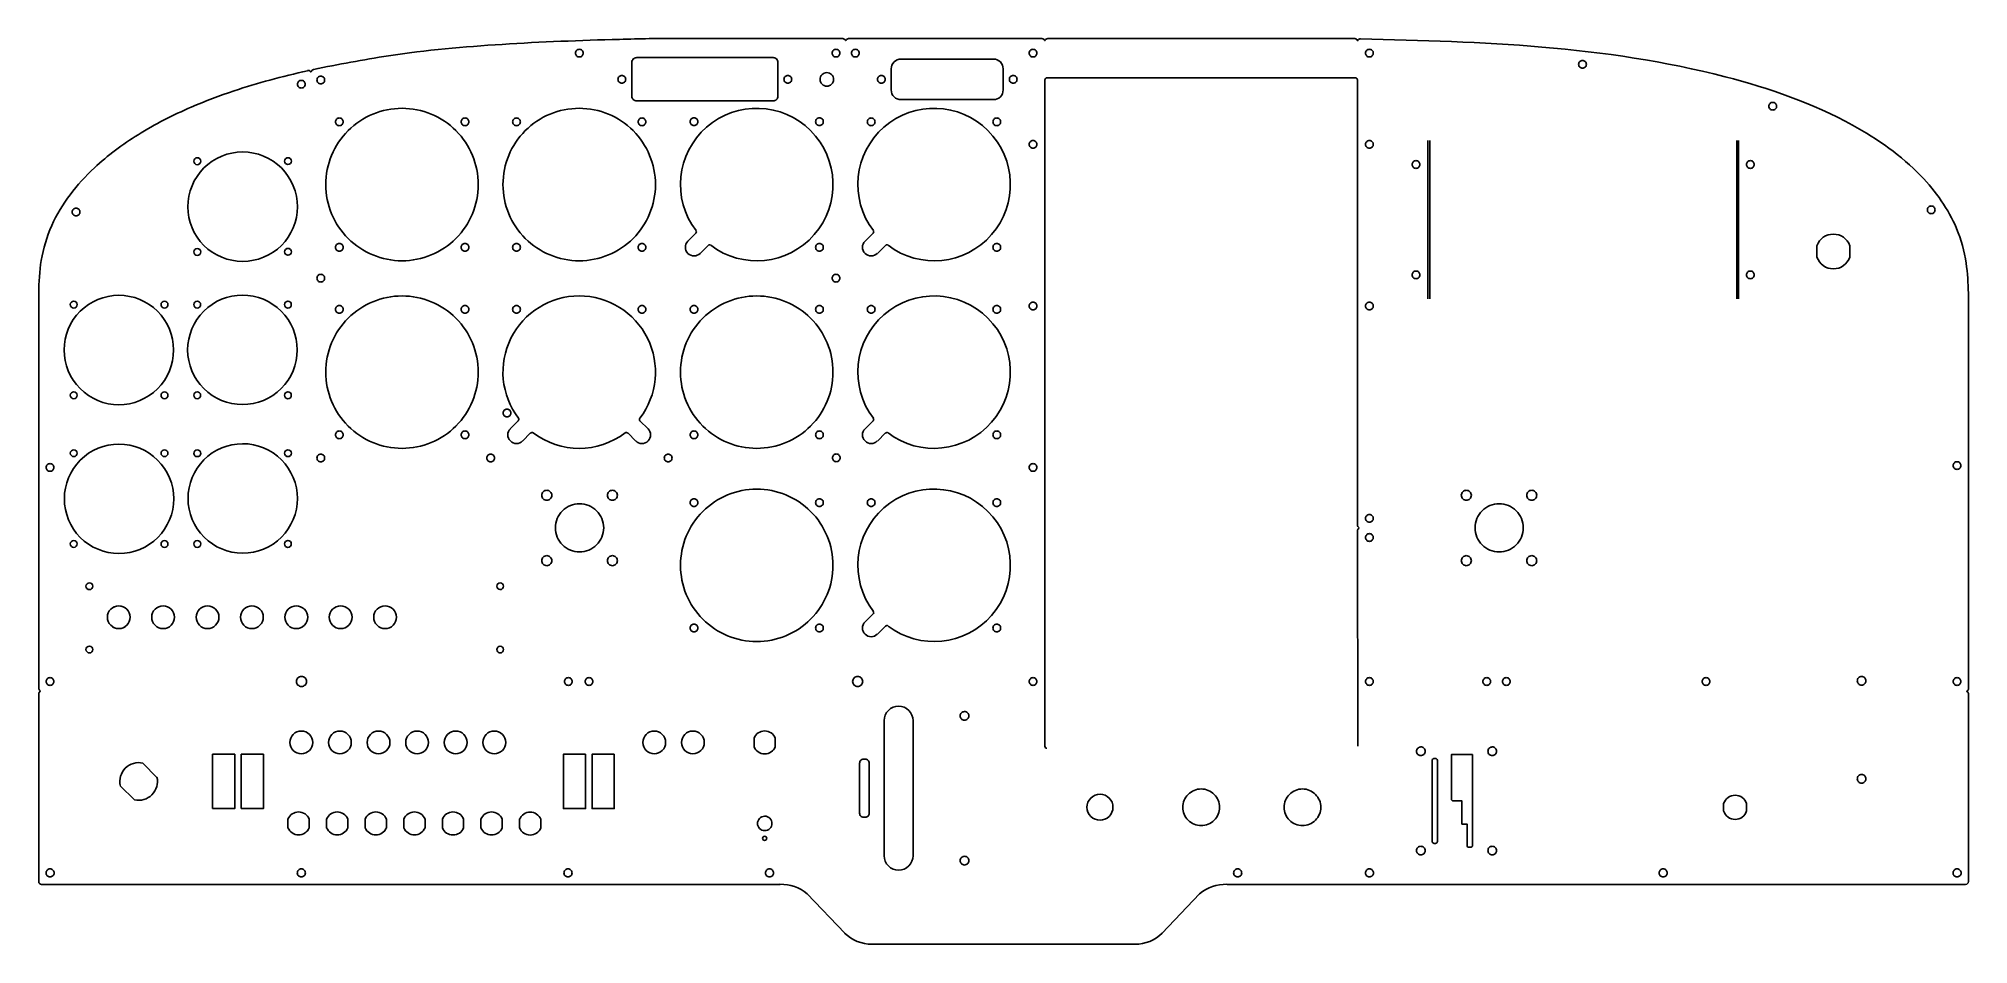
# Model space of a CAD drawing. Header units: millimetres. Extents: x 14906 to 15906, y 8363 to 8832.
import ezdxf

# ---------------------------------------------------------------- set-up
doc = ezdxf.new("R2010")
doc.units = ezdxf.units.MM
doc.layers.get('0').update_dxf_attribs({"linetype": 'CONTINUOUS'})

msp = doc.modelspace()

# ---------------------------------------------------------------- linework, layer by layer
for p, q in [((15222.9, 8832.3), (15323.2, 8832.3)), ((15326.2, 8832.3), (15426.4, 8832.3)), ((15429.4, 8832.3), (15588.5, 8832.3)), ((15348.3, 8816.7), (15348.3, 8805.7)), ((15406.3, 8805.7), (15406.3, 8816.7)), ((15427.9, 8465.6), (15427.9, 8811)), ((15428.9, 8812), (15588.9, 8812)), ((15589.9, 8811), (15589.9, 8580.3)), ((15353.3, 8800.7), (15401.3, 8800.7)), ((15626.4, 8779.5), (15626.4, 8697.5)), ((15627.4, 8779.5), (15627.4, 8697.5)), ((15786.4, 8779.5), (15786.4, 8697.5)), ((15787.4, 8779.5), (15787.4, 8697.5)), ((15242.9, 8727.4), (15247, 8731.5)), ((15334.8, 8727.4), (15338.9, 8731.5)), ((15249.3, 8721), (15253.4, 8725.2)), ((15341.1, 8721), (15345.3, 8725.2)), ((14906.5, 8495.7), (14906.5, 8700.4)), ((15906.5, 8700.4), (15906.5, 8495.6)), ((15150.9, 8630.2), (15155, 8634.3)), ((15222.3, 8630.2), (15218.1, 8634.3)), ((15334.8, 8630.2), (15338.9, 8634.3)), ((15157.3, 8623.8), (15161.4, 8628)), ((15215.9, 8623.8), (15211.8, 8628)), ((15341.1, 8623.8), (15345.3, 8628)), ((15589.9, 8577.3), (15590, 8465.6)), ((15334.8, 8530.1), (15338.9, 8534.2)), ((15341.1, 8523.7), (15345.3, 8527.9)), ((14906.5, 8395.5), (14906.5, 8492.6)), ((15906.5, 8492.6), (15906.5, 8395.5)), ((15344.6, 8478.9), (15344.6, 8408.9)), ((15359.6, 8408.9), (15359.6, 8478.9)), ((14967.8, 8449.5), (14960.5, 8456.9)), ((15628.6, 8458.3), (15628.6, 8416.3)), ((15630.3, 8459.3), (15629.6, 8459.3)), ((15631.3, 8416.3), (15631.3, 8458.3)), ((14948.8, 8445.2), (14956.2, 8437.9)), ((15779.6, 8435.9), (15779.6, 8432.2)), ((15791.5, 8432.2), (15791.5, 8435.9)), ((15630.3, 8415.3), (15629.6, 8415.3)), ((15290.7, 8394), (14908, 8394)), ((15905, 8394), (15522.3, 8394)), ((15324.2, 8368.8), (15304.8, 8389.2)), ((15508.1, 8389.2), (15488.7, 8368.8)), ((15474.6, 8363), (15338.3, 8363))]:
    msp.add_line(p, q)
for points in [[(15186.7, 8826.8, -0.414214), (15188.7, 8824.8, -0.414214), (15186.7, 8822.8, -0.414214), (15184.7, 8824.8, -0.414214)], [(15213.9, 8820, -0.414214), (15216.4, 8822.5), (15287.1, 8822.5, -0.414214), (15289.6, 8820), (15289.6, 8802.5, -0.414214), (15287.1, 8800), (15216.4, 8800, -0.414214), (15213.9, 8802.5)], [(15319.7, 8822.8, -0.414214), (15317.7, 8824.8, -0.414214), (15319.7, 8826.8, -0.414214), (15321.7, 8824.8, -0.414214)], [(15329.7, 8826.8, -0.414214), (15331.7, 8824.8, -0.414214), (15329.7, 8822.8, -0.414214), (15327.7, 8824.8, -0.414214)], [(15353.3, 8800.7, -0.414214), (15348.3, 8805.7), (15348.3, 8816.7, -0.414214), (15353.3, 8821.7), (15401.3, 8821.7, -0.414214), (15406.3, 8816.7), (15406.3, 8805.7, -0.414214), (15401.3, 8800.7)], [(15419.8, 8824.8, -0.414214), (15421.8, 8826.8, -0.414214), (15423.8, 8824.8, -0.414214), (15421.8, 8822.8, -0.414214)], [(15596.1, 8822.8, -0.414214), (15594.1, 8824.8, -0.414214), (15596.1, 8826.8, -0.414214), (15598.1, 8824.8, -0.414214)], [(15704.5, 8819, -0.414214), (15706.5, 8821, -0.414214), (15708.5, 8819, -0.414214), (15706.5, 8817, -0.414214)], [(15042.6, 8810.7, -0.414214), (15044.6, 8808.7, -0.414214), (15042.6, 8806.7, -0.414214), (15040.6, 8808.7, -0.414214)], [(15042.6, 8806.7, -0.414214), (15040.6, 8808.7, -0.414214), (15042.6, 8810.7, -0.414214), (15044.6, 8808.7, -0.414214)], [(15054.7, 8810.9, -0.414214), (15052.7, 8808.9, -0.414214), (15050.7, 8810.9, -0.414214), (15052.7, 8812.9, -0.414214)], [(15208.7, 8809.2, -0.414214), (15206.7, 8811.2, -0.414214), (15208.7, 8813.2, -0.414214), (15210.7, 8811.2, -0.414214)], [(15292.7, 8811.2, -0.414214), (15294.7, 8813.2, -0.414214), (15296.7, 8811.2, -0.414214), (15294.7, 8809.2, -0.414214)], [(15311.4, 8811.2, -0.414214), (15314.9, 8814.7, -0.414214), (15318.4, 8811.2, -0.414214), (15314.9, 8807.7, -0.414214)], [(15345.2, 8811.2, -0.414214), (15343.2, 8809.2, -0.414214), (15341.2, 8811.2, -0.414214), (15343.2, 8813.2, -0.414214)], [(15411.5, 8809.2, -0.414214), (15409.5, 8811.2, -0.414214), (15411.5, 8813.2, -0.414214), (15413.5, 8811.2, -0.414214)], [(15134.3, 8756.7, -0.414214), (15094.8, 8717.2, -0.414214), (15055.3, 8756.7, -0.414214), (15094.8, 8796.2, -0.414214)], [(15062.3, 8787.2, -0.414214), (15060.3, 8789.2, -0.414214), (15062.3, 8791.2, -0.414214), (15064.3, 8789.2, -0.414214)], [(15125.4, 8789.2, -0.414214), (15127.4, 8791.2, -0.414214), (15129.4, 8789.2, -0.414214), (15127.4, 8787.2, -0.414214)], [(15226.1, 8756.7, -0.414214), (15186.6, 8717.2, -0.414214), (15147.1, 8756.7, -0.414214), (15186.6, 8796.2, -0.414214)], [(15154.1, 8791.2, -0.414214), (15156.1, 8789.2, -0.414214), (15154.1, 8787.2, -0.414214), (15152.1, 8789.2, -0.414214)], [(15217.1, 8789.2, -0.414214), (15219.1, 8791.2, -0.414214), (15221.1, 8789.2, -0.414214), (15219.1, 8787.2, -0.414214)], [(15244.1, 8789.3, -0.414214), (15246.1, 8791.3, -0.414214), (15248.1, 8789.3, -0.414214), (15246.1, 8787.3, -0.414214)], [(15313.1, 8789.3, -0.414214), (15311.1, 8787.3, -0.414214), (15309.1, 8789.3, -0.414214), (15311.1, 8791.3, -0.414214)], [(15337.9, 8787.2, -0.414214), (15335.9, 8789.2, -0.414214), (15337.9, 8791.2, -0.414214), (15339.9, 8789.2, -0.414214)], [(15405, 8789.2, -0.414214), (15403, 8787.2, -0.414214), (15401, 8789.2, -0.414214), (15403, 8791.2, -0.414214)], [(15805.1, 8799.3, -0.414214), (15807.1, 8797.3, -0.414214), (15805.1, 8795.3, -0.414214), (15803.1, 8797.3, -0.414214)], [(15012.2, 8773.6, -0.414214), (15040.6, 8745.2, -0.414214), (15012.2, 8716.9, -0.414214), (14983.8, 8745.2, -0.414214)], [(14990.5, 8768.8, -0.414214), (14988.7, 8767, -0.414214), (14986.9, 8768.8, -0.414214), (14988.7, 8770.6, -0.414214)], [(15035.7, 8767.1, -0.414214), (15033.9, 8768.8, -0.414214), (15035.7, 8770.6, -0.414214), (15037.5, 8768.8, -0.414214)], [(15421.8, 8775.5, -0.414214), (15419.8, 8777.5, -0.414214), (15421.8, 8779.5, -0.414214), (15423.8, 8777.5, -0.414214)], [(15594.1, 8777.5, -0.414214), (15596.1, 8779.5, -0.414214), (15598.1, 8777.5, -0.414214), (15596.1, 8775.5, -0.414214)], [(15620.2, 8765.1, -0.414214), (15618.2, 8767.1, -0.414214), (15620.2, 8769.1, -0.414214), (15622.2, 8767.1, -0.414214)], [(15793.5, 8765.1, -0.414214), (15791.5, 8767.1, -0.414214), (15793.5, 8769.1, -0.414214), (15795.5, 8767.1, -0.414214)], [(14925.9, 8744.5, -0.414214), (14927.9, 8742.5, -0.414214), (14925.9, 8740.5, -0.414214), (14923.9, 8742.5, -0.414214)], [(15885.2, 8743.6, -0.414214), (15887.2, 8745.6, -0.414214), (15889.2, 8743.6, -0.414214), (15887.2, 8741.6, -0.414214)], [(15845, 8719.1, -0.319198), (15836.5, 8713, -0.319198), (15828, 8719.1), (15828, 8725, -0.319198), (15836.5, 8731, -0.319198), (15845, 8725)], [(14988.7, 8723.6, -0.414214), (14990.5, 8721.8, -0.414214), (14988.7, 8720, -0.414214), (14986.9, 8721.8, -0.414214)], [(15033.9, 8721.9, -0.414214), (15035.7, 8723.6, -0.414214), (15037.5, 8721.9, -0.414214), (15035.7, 8720.1, -0.414214)], [(15062.3, 8726.2, -0.414214), (15064.3, 8724.2, -0.414214), (15062.3, 8722.2, -0.414214), (15060.3, 8724.2, -0.414214)], [(15125.4, 8724.2, -0.414214), (15127.4, 8726.2, -0.414214), (15129.4, 8724.2, -0.414214), (15127.4, 8722.2, -0.414214)], [(15152.1, 8724.2, -0.414214), (15154.1, 8726.2, -0.414214), (15156.1, 8724.2, -0.414214), (15154.1, 8722.2, -0.414214)], [(15221.1, 8724.2, -0.414214), (15219.1, 8722.2, -0.414214), (15217.1, 8724.2, -0.414214), (15219.1, 8726.2, -0.414214)], [(15313.1, 8724.2, -0.414214), (15311.1, 8722.2, -0.414214), (15309.1, 8724.2, -0.414214), (15311.1, 8726.2, -0.414214)], [(15405, 8724.2, -0.414214), (15403, 8722.2, -0.414214), (15401, 8724.2, -0.414214), (15403, 8726.2, -0.414214)], [(15050.7, 8708.2, -0.414214), (15052.7, 8710.2, -0.414214), (15054.7, 8708.2, -0.414214), (15052.7, 8706.2, -0.414214)], [(15319.7, 8706.2, -0.414214), (15317.7, 8708.2, -0.414214), (15319.7, 8710.2, -0.414214), (15321.7, 8708.2, -0.414214)], [(15620.2, 8707.9, -0.414214), (15618.2, 8709.9, -0.414214), (15620.2, 8711.9, -0.414214), (15622.2, 8709.9, -0.414214)], [(15793.5, 8707.9, -0.414214), (15791.5, 8709.9, -0.414214), (15793.5, 8711.9, -0.414214), (15795.5, 8709.9, -0.414214)], [(14919.7, 8671, -0.414214), (14948, 8699.3, -0.414214), (14976.4, 8671, -0.414214), (14948, 8642.6, -0.414214)], [(14922.9, 8694.5, -0.414214), (14924.7, 8696.3, -0.414214), (14926.5, 8694.5, -0.414214), (14924.7, 8692.7, -0.414214)], [(14971.7, 8696.3, -0.414214), (14973.5, 8694.5, -0.414214), (14971.7, 8692.7, -0.414214), (14969.9, 8694.5, -0.414214)], [(15012.1, 8699.4, -0.414214), (15040.5, 8671, -0.414214), (15012.1, 8642.7, -0.414214), (14983.7, 8671, -0.414214)], [(14988.7, 8692.7, -0.414214), (14986.9, 8694.5, -0.414214), (14988.7, 8696.3, -0.414214), (14990.4, 8694.5, -0.414214)], [(15035.7, 8692.7, -0.414214), (15033.9, 8694.5, -0.414214), (15035.7, 8696.3, -0.414214), (15037.4, 8694.5, -0.414214)], [(15055.3, 8659.5, -0.414214), (15094.8, 8699, -0.414214), (15134.3, 8659.5, -0.414214), (15094.8, 8620, -0.414214)], [(15064.3, 8692, -0.414214), (15062.3, 8690, -0.414214), (15060.3, 8692, -0.414214), (15062.3, 8694, -0.414214)], [(15127.4, 8694, -0.414214), (15129.4, 8692, -0.414214), (15127.4, 8690, -0.414214), (15125.4, 8692, -0.414214)], [(15154.1, 8694, -0.414214), (15156.1, 8692, -0.414214), (15154.1, 8690, -0.414214), (15152.1, 8692, -0.414214)], [(15217.1, 8692, -0.414214), (15219.1, 8694, -0.414214), (15221.1, 8692, -0.414214), (15219.1, 8690, -0.414214)], [(15239.1, 8659.5, -0.414214), (15278.6, 8699, -0.414214), (15318.1, 8659.5, -0.414214), (15278.6, 8620, -0.414214)], [(15246.1, 8694, -0.414214), (15248.1, 8692, -0.414214), (15246.1, 8690, -0.414214), (15244.1, 8692, -0.414214)], [(15313.1, 8692, -0.414214), (15311.1, 8690, -0.414214), (15309.1, 8692, -0.414214), (15311.1, 8694, -0.414214)], [(15339.9, 8692, -0.414214), (15337.9, 8690, -0.414214), (15335.9, 8692, -0.414214), (15337.9, 8694, -0.414214)], [(15403, 8694, -0.414214), (15405, 8692, -0.414214), (15403, 8690, -0.414214), (15401, 8692, -0.414214)], [(15423.8, 8693.8, -0.414214), (15421.8, 8691.8, -0.414214), (15419.8, 8693.8, -0.414214), (15421.8, 8695.8, -0.414214)], [(15596.1, 8695.8, -0.414214), (15598.1, 8693.8, -0.414214), (15596.1, 8691.8, -0.414214), (15594.1, 8693.8, -0.414214)], [(14924.7, 8645.7, -0.414214), (14922.9, 8647.5, -0.414214), (14924.7, 8649.3, -0.414214), (14926.5, 8647.5, -0.414214)], [(14971.7, 8649.3, -0.414214), (14973.5, 8647.5, -0.414214), (14971.7, 8645.7, -0.414214), (14969.9, 8647.5, -0.414214)], [(14988.7, 8645.7, -0.414214), (14986.9, 8647.5, -0.414214), (14988.7, 8649.3, -0.414214), (14990.4, 8647.5, -0.414214)], [(15033.9, 8647.5, -0.414214), (15035.7, 8649.3, -0.414214), (15037.4, 8647.5, -0.414214), (15035.7, 8645.7, -0.414214)], [(15149.2, 8640.3, -0.414214), (15151.2, 8638.3, -0.414214), (15149.2, 8636.3, -0.414214), (15147.2, 8638.3, -0.414214)], [(14948.1, 8622.2, -0.414214), (14976.5, 8593.9, -0.414214), (14948.1, 8565.5, -0.414214), (14919.8, 8593.9, -0.414214)], [(15012.2, 8622.4, -0.414214), (15040.6, 8594, -0.414214), (15012.2, 8565.7, -0.414214), (14983.9, 8594, -0.414214)], [(15064.3, 8627, -0.414214), (15062.3, 8625, -0.414214), (15060.3, 8627, -0.414214), (15062.3, 8629, -0.414214)], [(15129.4, 8627, -0.414214), (15127.4, 8625, -0.414214), (15125.4, 8627, -0.414214), (15127.4, 8629, -0.414214)], [(15248.1, 8627, -0.414214), (15246.1, 8625, -0.414214), (15244.1, 8627, -0.414214), (15246.1, 8629, -0.414214)], [(15311.1, 8625, -0.414214), (15309.1, 8627, -0.414214), (15311.1, 8629, -0.414214), (15313.1, 8627, -0.414214)], [(15403, 8629, -0.414214), (15405, 8627, -0.414214), (15403, 8625, -0.414214), (15401, 8627, -0.414214)], [(14912.4, 8608.1, -0.414214), (14910.4, 8610.1, -0.414214), (14912.4, 8612.1, -0.414214), (14914.4, 8610.1, -0.414214)], [(14924.7, 8619.2, -0.414214), (14926.5, 8617.5, -0.414214), (14924.7, 8615.7, -0.414214), (14922.9, 8617.5, -0.414214)], [(14971.7, 8615.7, -0.414214), (14969.9, 8617.5, -0.414214), (14971.7, 8619.2, -0.414214), (14973.5, 8617.5, -0.414214)], [(14986.9, 8617.4, -0.414214), (14988.7, 8619.2, -0.414214), (14990.5, 8617.4, -0.414214), (14988.7, 8615.7, -0.414214)], [(15035.7, 8619.2, -0.414214), (15037.5, 8617.5, -0.414214), (15035.7, 8615.7, -0.414214), (15033.9, 8617.5, -0.414214)], [(15050.7, 8615, -0.414214), (15052.7, 8617, -0.414214), (15054.7, 8615, -0.414214), (15052.7, 8613, -0.414214)], [(15142.7, 8615, -0.414214), (15140.7, 8613, -0.414214), (15138.7, 8615, -0.414214), (15140.7, 8617, -0.414214)], [(15232.7, 8613, -0.414214), (15230.7, 8615, -0.414214), (15232.7, 8617, -0.414214), (15234.7, 8615, -0.414214)], [(15319.8, 8617.1, -0.414214), (15321.8, 8615.1, -0.414214), (15319.8, 8613.1, -0.414214), (15317.8, 8615.1, -0.414214)], [(15419.8, 8610.1, -0.414214), (15421.8, 8612.1, -0.414214), (15423.8, 8610.1, -0.414214), (15421.8, 8608.1, -0.414214)], [(15902.6, 8611.1, -0.414214), (15900.6, 8609.1, -0.414214), (15898.6, 8611.1, -0.414214), (15900.6, 8613.1, -0.414214)], [(15172.4, 8595.7, -0.414214), (15169.8, 8593.1, -0.414214), (15167.2, 8595.7, -0.414214), (15169.8, 8598.3, -0.414214)], [(15199.3, 8578.8, -0.414214), (15186.8, 8566.3, -0.414214), (15174.3, 8578.8, -0.414214), (15186.8, 8591.3, -0.414214)], [(15203.8, 8593.1, -0.414214), (15201.2, 8595.7, -0.414214), (15203.8, 8598.3, -0.414214), (15206.4, 8595.7, -0.414214)], [(15278.6, 8519.9, -0.414214), (15239.1, 8559.4, -0.414214), (15278.6, 8598.9, -0.414214), (15318.1, 8559.4, -0.414214)], [(15248.1, 8591.9, -0.414214), (15246.1, 8589.9, -0.414214), (15244.1, 8591.9, -0.414214), (15246.1, 8593.9, -0.414214)], [(15311.1, 8593.9, -0.414214), (15313.1, 8591.9, -0.414214), (15311.1, 8589.9, -0.414214), (15309.1, 8591.9, -0.414214)], [(15337.9, 8593.9, -0.414214), (15339.9, 8591.9, -0.414214), (15337.9, 8589.9, -0.414214), (15335.9, 8591.9, -0.414214)], [(15401, 8591.9, -0.414214), (15403, 8593.9, -0.414214), (15405, 8591.9, -0.414214), (15403, 8589.9, -0.414214)], [(15646.3, 8598.3, -0.414214), (15648.9, 8595.7, -0.414214), (15646.3, 8593.1, -0.414214), (15643.7, 8595.7, -0.414214)], [(15650.8, 8578.8, -0.414214), (15663.3, 8591.3, -0.414214), (15675.8, 8578.8, -0.414214), (15663.3, 8566.3, -0.414214)], [(15677.6, 8595.7, -0.414214), (15680.2, 8598.3, -0.414214), (15682.8, 8595.7, -0.414214), (15680.2, 8593.1, -0.414214)], [(15598.1, 8583.7, -0.414214), (15596.1, 8581.7, -0.414214), (15594.1, 8583.7, -0.414214), (15596.1, 8585.7, -0.414214)], [(14924.7, 8572.2, -0.414214), (14926.4, 8570.5, -0.414214), (14924.7, 8568.7, -0.414214), (14922.9, 8570.5, -0.414214)], [(14969.9, 8570.4, -0.414214), (14971.7, 8572.2, -0.414214), (14973.5, 8570.4, -0.414214), (14971.7, 8568.7, -0.414214)], [(14990.5, 8570.5, -0.414214), (14988.7, 8568.7, -0.414214), (14986.9, 8570.5, -0.414214), (14988.7, 8572.2, -0.414214)], [(15033.9, 8570.5, -0.414214), (15035.7, 8572.3, -0.414214), (15037.4, 8570.5, -0.414214), (15035.7, 8568.7, -0.414214)], [(15596.1, 8575.8, -0.414214), (15598.1, 8573.8, -0.414214), (15596.1, 8571.8, -0.414214), (15594.1, 8573.8, -0.414214)], [(15169.8, 8559.2, -0.414214), (15167.2, 8561.8, -0.414214), (15169.8, 8564.4, -0.414214), (15172.4, 8561.8, -0.414214)], [(15203.8, 8559.2, -0.414214), (15201.2, 8561.8, -0.414214), (15203.8, 8564.4, -0.414214), (15206.4, 8561.8, -0.414214)], [(15643.7, 8561.8, -0.414214), (15646.3, 8564.4, -0.414214), (15648.9, 8561.8, -0.414214), (15646.3, 8559.2, -0.414214)], [(15677.6, 8561.8, -0.414214), (15680.2, 8564.4, -0.414214), (15682.8, 8561.8, -0.414214), (15680.2, 8559.2, -0.414214)], [(14934.6, 8548.6, -0.414214), (14932.8, 8546.8, -0.414214), (14931, 8548.6, -0.414214), (14932.8, 8550.3, -0.414214)], [(15147.4, 8548.6, -0.414214), (15145.6, 8546.8, -0.414214), (15143.9, 8548.6, -0.414214), (15145.6, 8550.3, -0.414214)], [(14948, 8526.6, -0.414214), (14942.1, 8532.5, -0.414214), (14948, 8538.4, -0.414214), (14953.9, 8532.5, -0.414214)], [(14971, 8538.4, -0.414214), (14976.9, 8532.5, -0.414214), (14971, 8526.6, -0.414214), (14965.1, 8532.5, -0.414214)], [(14999.9, 8532.5, -0.414214), (14994, 8526.6, -0.414214), (14988.1, 8532.5, -0.414214), (14994, 8538.4, -0.414214)], [(15017, 8538.4, -0.414214), (15022.9, 8532.5, -0.414214), (15017, 8526.6, -0.414214), (15011.1, 8532.5, -0.414214)], [(15040, 8538.4, -0.414214), (15045.9, 8532.5, -0.414214), (15040, 8526.6, -0.414214), (15034.1, 8532.5, -0.414214)], [(15063, 8538.4, -0.414214), (15068.9, 8532.5, -0.414214), (15063, 8526.6, -0.414214), (15057.1, 8532.5, -0.414214)], [(15080.1, 8532.5, -0.414214), (15086, 8538.4, -0.414214), (15091.9, 8532.5, -0.414214), (15086, 8526.6, -0.414214)], [(15244.1, 8526.9, -0.414214), (15246.1, 8528.9, -0.414214), (15248.1, 8526.9, -0.414214), (15246.1, 8524.9, -0.414214)], [(15313.1, 8526.9, -0.414214), (15311.1, 8524.9, -0.414214), (15309.1, 8526.9, -0.414214), (15311.1, 8528.9, -0.414214)], [(15403, 8524.9, -0.414214), (15401, 8526.9, -0.414214), (15403, 8528.9, -0.414214), (15405, 8526.9, -0.414214)], [(14931, 8515.7, -0.414214), (14932.8, 8517.5, -0.414214), (14934.6, 8515.7, -0.414214), (14932.8, 8514, -0.414214)], [(15145.6, 8514, -0.414214), (15143.9, 8515.7, -0.414214), (15145.6, 8517.5, -0.414214), (15147.4, 8515.7, -0.414214)], [(14912.4, 8497.2, -0.414214), (14910.4, 8499.2, -0.414214), (14912.4, 8501.2, -0.414214), (14914.4, 8499.2, -0.414214)], [(15040.1, 8499.2, -0.414214), (15042.7, 8501.8, -0.414214), (15045.3, 8499.2, -0.414214), (15042.7, 8496.6, -0.414214)], [(15181, 8497.2, -0.414214), (15179, 8499.2, -0.414214), (15181, 8501.2, -0.414214), (15183, 8499.2, -0.414214)], [(15191.7, 8501.2, -0.414214), (15193.7, 8499.2, -0.414214), (15191.7, 8497.2, -0.414214), (15189.7, 8499.2, -0.414214)], [(15330.9, 8501.8, -0.414214), (15333.5, 8499.2, -0.414214), (15330.9, 8496.6, -0.414214), (15328.3, 8499.2, -0.414214)], [(15421.8, 8497.2, -0.414214), (15419.8, 8499.2, -0.414214), (15421.8, 8501.2, -0.414214), (15423.8, 8499.2, -0.414214)], [(15594.1, 8499.2, -0.414214), (15596.1, 8501.2, -0.414214), (15598.1, 8499.2, -0.414214), (15596.1, 8497.2, -0.414214)], [(15656.9, 8497.2, -0.414214), (15654.9, 8499.2, -0.414214), (15656.9, 8501.2, -0.414214), (15658.9, 8499.2, -0.414214)], [(15667, 8501.2, -0.414214), (15669, 8499.2, -0.414214), (15667, 8497.2, -0.414214), (15665, 8499.2, -0.414214)], [(15770.5, 8497.2, -0.414214), (15768.5, 8499.2, -0.414214), (15770.5, 8501.2, -0.414214), (15772.5, 8499.2, -0.414214)], [(15851.1, 8501.8, -0.414214), (15853.4, 8499.5, -0.414214), (15851.1, 8497.3, -0.414214), (15848.9, 8499.5, -0.414214)], [(15900.6, 8497.2, -0.414214), (15898.6, 8499.2, -0.414214), (15900.6, 8501.2, -0.414214), (15902.6, 8499.2, -0.414214)], [(15352.1, 8486.4, -0.414214), (15359.6, 8478.9), (15359.6, 8408.9, -0.414214), (15352.1, 8401.4, -0.414214), (15344.6, 8408.9), (15344.6, 8478.9, -0.414214)], [(15386.2, 8479.1, -0.414214), (15384, 8481.4, -0.414214), (15386.2, 8483.6, -0.414214), (15388.5, 8481.4, -0.414214)], [(15036.7, 8467.6, -0.414214), (15042.6, 8473.5, -0.414214), (15048.5, 8467.6, -0.414214), (15042.6, 8461.7, -0.414214)], [(15062.6, 8473.5, -0.414214), (15068.5, 8467.6, -0.414214), (15062.6, 8461.7, -0.414214), (15056.7, 8467.6, -0.414214)], [(15082.6, 8473.5, -0.414214), (15088.5, 8467.6, -0.414214), (15082.6, 8461.7, -0.414214), (15076.7, 8467.6, -0.414214)], [(15108.5, 8467.6, -0.414214), (15102.6, 8461.7, -0.414214), (15096.7, 8467.6, -0.414214), (15102.6, 8473.5, -0.414214)], [(15122.6, 8461.7, -0.414214), (15116.7, 8467.6, -0.414214), (15122.6, 8473.5, -0.414214), (15128.5, 8467.6, -0.414214)], [(15148.5, 8467.6, -0.414214), (15142.6, 8461.7, -0.414214), (15136.7, 8467.6, -0.414214), (15142.6, 8473.5, -0.414214)], [(15225.5, 8473.5, -0.414214), (15231.4, 8467.6, -0.414214), (15225.5, 8461.7, -0.414214), (15219.6, 8467.6, -0.414214)], [(15251.4, 8467.6, -0.414214), (15245.5, 8461.7, -0.414214), (15239.6, 8467.6, -0.414214), (15245.5, 8473.5, -0.414214)], [(15282.7, 8461.7, -0.303697), (15277.2, 8465.3), (15277.2, 8469.9, -0.303697), (15282.7, 8473.6, -0.303697), (15288.2, 8469.9), (15288.2, 8465.3, -0.303697)], [(15622.7, 8460.8, -0.414214), (15620.5, 8463, -0.414214), (15622.7, 8465.3, -0.414214), (15625, 8463, -0.414214)], [(15646.7, 8414.3), (15646.7, 8425.3), (15644, 8425.3), (15644, 8437.3), (15639.6, 8437.3, -0.414214), (15638.6, 8438.3), (15638.6, 8461.3), (15649.5, 8461.3), (15649.5, 8414.3, -0.414214), (15648.5, 8413.3), (15647.7, 8413.3, -0.414214)], [(15657.5, 8463, -0.414214), (15659.7, 8465.3, -0.414214), (15662, 8463, -0.414214), (15659.7, 8460.8, -0.414214)], [(15334.9, 8428.9), (15333.9, 8428.9, -0.414214), (15331.9, 8430.9), (15331.9, 8456.9, -0.414214), (15333.9, 8458.9), (15334.9, 8458.9, -0.414214), (15336.9, 8456.9), (15336.9, 8430.9, -0.414214)], [(15851.1, 8451, -0.414214), (15853.4, 8448.7, -0.414214), (15851.1, 8446.5, -0.414214), (15848.9, 8448.7, -0.414214)], [(15456.5, 8427.3, -0.414214), (15449.7, 8434, -0.414214), (15456.5, 8440.8, -0.414214), (15463.2, 8434, -0.414214)], [(15518.4, 8434, -0.414214), (15508.9, 8424.5, -0.414214), (15499.4, 8434, -0.414214), (15508.9, 8443.5, -0.414214)], [(15561.4, 8443.5, -0.414214), (15570.9, 8434, -0.414214), (15561.4, 8424.5, -0.414214), (15551.9, 8434, -0.414214)], [(15046.7, 8427.9), (15046.7, 8423.4, -0.303697), (15041.2, 8419.7, -0.303697), (15035.7, 8423.4), (15035.7, 8427.9, -0.303697), (15041.2, 8431.6, -0.303697)], [(15061.2, 8431.6, -0.303697), (15066.7, 8427.9), (15066.7, 8423.4, -0.303697), (15061.2, 8419.7, -0.303697), (15055.7, 8423.4), (15055.7, 8427.9, -0.303697)], [(15075.7, 8427.9, -0.303697), (15081.2, 8431.6, -0.303697), (15086.7, 8427.9), (15086.7, 8423.4, -0.303697), (15081.2, 8419.7, -0.303697), (15075.7, 8423.4)], [(15095.7, 8423.4), (15095.7, 8427.9, -0.303697), (15101.2, 8431.6, -0.303697), (15106.7, 8427.9), (15106.7, 8423.4, -0.303697), (15101.2, 8419.7, -0.303697)], [(15126.7, 8427.9), (15126.7, 8423.3, -0.303697), (15121.2, 8419.7, -0.303697), (15115.7, 8423.3), (15115.7, 8427.9, -0.303697), (15121.2, 8431.6, -0.303697)], [(15141.2, 8431.6, -0.303697), (15146.7, 8427.9), (15146.7, 8423.3, -0.303697), (15141.2, 8419.7, -0.303697), (15135.7, 8423.3), (15135.7, 8427.9, -0.303697)], [(15161.2, 8419.6, -0.303697), (15155.7, 8423.3), (15155.7, 8427.8, -0.303697), (15161.2, 8431.5, -0.303697), (15166.7, 8427.8), (15166.7, 8423.3, -0.303697)], [(15282.7, 8421.9, -0.414214), (15279, 8425.6, -0.414214), (15282.7, 8429.4, -0.414214), (15286.5, 8425.6, -0.414214)], [(15282.7, 8419, -0.414214), (15283.8, 8417.9, -0.414214), (15282.7, 8416.8, -0.414214), (15281.6, 8417.9, -0.414214)], [(15625, 8411.6, -0.414214), (15622.7, 8409.3, -0.414214), (15620.5, 8411.6, -0.414214), (15622.7, 8413.8, -0.414214)], [(15659.7, 8409.3, -0.414214), (15657.5, 8411.6, -0.414214), (15659.7, 8413.8, -0.414214), (15662, 8411.6, -0.414214)], [(14912.4, 8397.9, -0.414214), (14910.3, 8400, -0.414214), (14912.4, 8402.1, -0.414214), (14914.5, 8400, -0.414214)], [(15040.5, 8400, -0.414214), (15042.6, 8402.1, -0.414214), (15044.7, 8400, -0.414214), (15042.6, 8397.9, -0.414214)], [(15180.8, 8397.9, -0.414214), (15178.7, 8400, -0.414214), (15180.8, 8402.1, -0.414214), (15182.9, 8400, -0.414214)], [(15285.2, 8402.1, -0.414214), (15287.3, 8400, -0.414214), (15285.2, 8397.9, -0.414214), (15283.1, 8400, -0.414214)], [(15386.2, 8404.1, -0.414214), (15384, 8406.4, -0.414214), (15386.2, 8408.6, -0.414214), (15388.5, 8406.4, -0.414214)], [(15527.8, 8397.9, -0.414214), (15525.7, 8400, -0.414214), (15527.8, 8402.1, -0.414214), (15529.9, 8400, -0.414214)], [(15596.1, 8397.9, -0.414214), (15594, 8400, -0.414214), (15596.1, 8402.1, -0.414214), (15598.2, 8400, -0.414214)], [(15748.3, 8402.1, -0.414214), (15750.4, 8400, -0.414214), (15748.3, 8397.9, -0.414214), (15746.2, 8400, -0.414214)], [(15900.6, 8397.9, -0.414214), (15898.5, 8400, -0.414214), (15900.6, 8402.1, -0.414214), (15902.7, 8400, -0.414214)]]:
    msp.add_lwpolyline(points, format="xyb", close=True)
for points in [[(14996.6, 8433.3), (14996.6, 8461.5), (15008.1, 8461.5), (15008.1, 8433.3)], [(15011.5, 8433.3), (15011.5, 8461.5), (15023, 8461.5), (15023, 8433.3)], [(15189.9, 8461.5), (15189.9, 8433.3), (15178.4, 8433.3), (15178.4, 8461.5)], [(15204.8, 8461.5), (15204.8, 8433.3), (15193.3, 8433.3), (15193.3, 8461.5)]]:
    msp.add_lwpolyline(points, close=True)
for centre, radius, start, end in [((15323.2, 8830.8), 1.5, 28.0727, 90.0001), ((15324.7, 8831.6), 0.2, 208.0727, 270.0002), ((15324.7, 8831.6), 0.2, 270.0002, 331.9278), ((15326.2, 8830.8), 1.5, 89.9999, 151.9273), ((15426.4, 8830.8), 1.5, 28.0725, 90), ((15427.9, 8831.6), 0.2, 208.0725, 270), ((15427.9, 8831.6), 0.2, 270, 331.9275), ((15429.4, 8830.8), 1.5, 90, 151.9275), ((15588.5, 8830.8), 1.5, 24.4005, 90), ((15590, 8831.5), 0.2, 204.4005, 266.5586), ((15590, 8831.5), 0.2, 266.5586, 328.7168), ((15591.5, 8830.7), 1.5, 88.5919, 148.7168), ((15046.2, 8814.3), 1.5, 40.33, 103.2693), ((15047.5, 8815.4), 0.3, 220.33, 278.7192), ((15047.5, 8815.4), 0.3, 278.7192, 337.1083), ((15049.7, 8814.5), 2.07, 114.0687, 157.1083), ((15428.9, 8811), 1, 90, 180), ((15588.9, 8811), 1, 0, 90), ((15278.6, 8756.7), 39.5, 45.0104, 131.1079), ((15370.5, 8756.7), 39.5, 45.0104, 131.1079), ((15278.6, 8756.7), 39.5, 131.1079, 217.2054), ((15278.6, 8756.7), 39.5, -41.087, 45.0104), ((15370.5, 8756.7), 39.5, 131.1079, 217.2054), ((15370.5, 8756.7), 39.5, -41.087, 45.0104), ((15246.3, 8732.2), 1, -44.9895, 37.2054), ((15278.6, 8756.7), 39.5, 232.8155, 318.913), ((15338.2, 8732.2), 1, -44.9895, 37.2054), ((15370.5, 8756.7), 39.5, 232.8155, 318.913), ((15246.1, 8724.2), 4.5, 135.0109, 225.0109), ((15246.1, 8724.2), 4.5, 225.0109, 315.0109), ((15254.1, 8724.5), 1, 52.8155, 135.0105), ((15337.9, 8724.2), 4.5, 135.0109, 225.0109), ((15337.9, 8724.2), 4.5, 225.0109, 315.0109), ((15346, 8724.5), 1, 52.8155, 135.0105), ((15186.6, 8659.5), 39.5, 90.0018, 153.6066), ((15186.6, 8659.5), 39.5, 26.3971, 90.0018), ((15370.5, 8659.5), 39.5, 45.0104, 131.1079), ((15370.5, 8659.5), 39.5, 131.1079, 217.2054), ((15370.5, 8659.5), 39.5, -41.087, 45.0104), ((15186.6, 8659.5), 39.5, 153.6066, 217.2114), ((15186.6, 8659.5), 39.5, -37.2077, 26.3971), ((15154.1, 8627), 4.5, 135.0109, 225.0109), ((15154.3, 8635), 1, -44.9895, 37.2051), ((15218.8, 8635), 1, 142.7949, 224.9895), ((15219.1, 8627), 4.5, -45.0109, 44.9891), ((15337.9, 8627), 4.5, 135.0109, 225.0109), ((15338.2, 8635), 1, -44.9895, 37.2054), ((15370.5, 8659.5), 39.5, 232.8155, 318.913), ((15154.1, 8627), 4.5, 225.0109, 315.0109), ((15162.1, 8627.2), 1, 52.8172, 135.0105), ((15186.6, 8659.5), 39.5, 232.8172, 307.192), ((15211.1, 8627.2), 1, 44.9895, 127.1834), ((15219.1, 8627), 4.5, 224.9891, 314.9891), ((15337.9, 8627), 4.5, 225.0109, 315.0109), ((15346, 8627.2), 1, 52.8155, 135.0105), ((15370.5, 8559.4), 39.5, 45.0104, 131.1079), ((15370.5, 8559.4), 39.5, 131.1079, 217.2054), ((15370.5, 8559.4), 39.5, -41.087, 45.0104), ((15591.4, 8580.3), 1.5, 180, 236.4427), ((15591.4, 8577.3), 1.5, 123.5573, 180), ((15590.4, 8578.8), 0.3, 0, 56.4427), ((15590.4, 8578.8), 0.3, -56.4427, 0), ((14948, 8532.5), 5.9, 90, 180), ((14948, 8532.5), 5.9, 180, 270), ((14948, 8532.5), 5.9, 0, 90), ((14948, 8532.5), 5.9, -90, 0), ((15338.2, 8534.9), 1, -44.9895, 37.2054), ((15370.5, 8559.4), 39.5, 232.8155, 318.913), ((15337.9, 8526.9), 4.5, 135.0109, 225.0109), ((15337.9, 8526.9), 4.5, 225.0109, 315.0109), ((15346, 8527.2), 1, 52.8155, 135.0105), ((14908, 8495.7), 1.5, 179.4817, 236.4377), ((14908, 8492.7), 1.5, 123.5623, 180.5183), ((14907, 8494.2), 0.3, 0, 56.4377), ((14907, 8494.2), 0.3, -56.4377, 0), ((15906, 8494.1), 0.3, 123.557, 179.9997), ((15906, 8494.1), 0.3, 179.9997, 236.4424), ((15905, 8495.6), 1.5, 303.557, 359.9997), ((15905, 8492.6), 1.5, -0.0003, 56.4424), ((15428.9, 8465.6), 1, 180, 270), ((14958.3, 8447.4), 9.75, 135, 192.7958), ((14958.3, 8447.4), 9.75, 77.2042, 135), ((15629.6, 8458.3), 1, 90, 180), ((15630.3, 8458.3), 1, 0, 90), ((14958.3, 8447.4), 9.75, 257.2042, 315), ((14958.3, 8447.4), 9.75, -45, 12.7958), ((15785.6, 8434), 6.25, 90, 162.4225), ((15785.6, 8434), 6.25, 17.5775, 90), ((15785.6, 8434), 6.25, 197.5775, 270), ((15785.6, 8434), 6.25, 270, 342.4225), ((15629.6, 8416.3), 1, 180, 270), ((15630.3, 8416.3), 1, -90, 0), ((14908, 8395.5), 1.5, 179.9982, 224.9991), ((14908, 8395.5), 1.5, 224.9991, 270), ((15290.9, 8371.8), 22.3, 51.4335, 90.651), ((15522, 8371.8), 22.3, 89.349, 128.5665), ((15905, 8395.5), 1.5, 270, 359.9997), ((15338.3, 8383), 20, 225, 270), ((15474.6, 8383), 20, 270, 315)]:
    msp.add_arc(centre, radius, start, end)
for points, knots in [([(15048.9, 8816.4), (15061.8, 8818.9), (15094.1, 8825.2), (15147.2, 8829.9), (15192.4, 8831.6), (15217.8, 8832.2), (15222.9, 8832.3)], [0, 0, 0, 0, 39.493342, 98.709186, 159.57806, 175.043903, 175.043903, 175.043903, 175.043903]), ([(15591.5, 8832.2), (15622.9, 8831.4), (15686.3, 8829.8), (15772.7, 8817.2), (15839.8, 8794), (15880.8, 8765.4), (15899.8, 8738.9), (15905.8, 8717), (15906.3, 8705.6), (15906.5, 8700.4)], [0, 0, 0, 0, 94.074213, 190.22246, 260.827981, 305.057225, 337.933465, 356.480901, 372.113445, 372.113445, 372.113445, 372.113445]), ([(14906.5, 8700.4), (14906.7, 8706.1), (14907.2, 8718.1), (14914.3, 8741.7), (14932.3, 8764.5), (14958.3, 8783.7), (14983.2, 8796.3), (15006.3, 8805), (15026.5, 8811.1), (15039.3, 8814.2), (15045.8, 8815.7)], [0, 0, 0, 0, 16.983439, 35.853742, 73.12385, 101.549322, 132.580426, 156.279047, 175.723852, 195.783426, 195.783426, 195.783426, 195.783426])]:
    msp.add_open_spline(points, degree=3, knots=knots)

doc.saveas('drawing.dxf')
